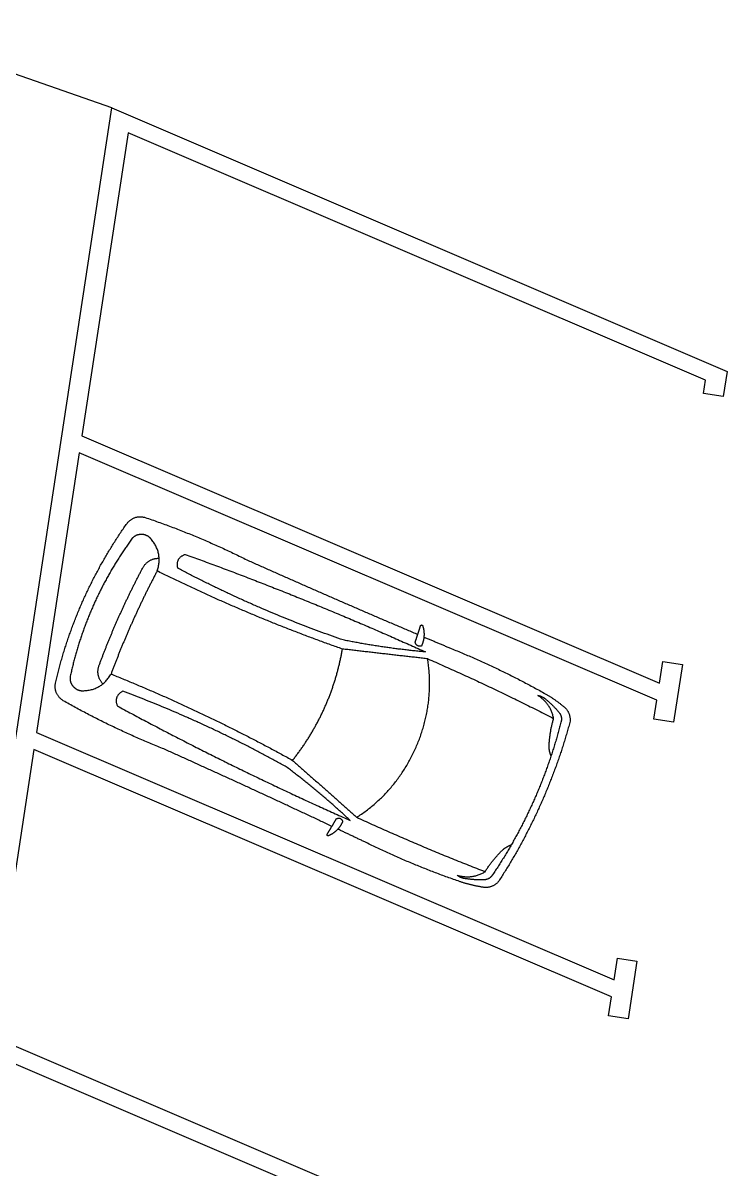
# Model space of a CAD drawing. Header units: metres. Extents: x -17 to 580, y -130 to 19.
# Drawn here: x 130.38 to 136.04, y -47.97 to -38.76 of the extents above; entities that cross this region are included whole.
import ezdxf

# ---------------------------------------------------------------- set-up
doc = ezdxf.new("R2010")
doc.units = ezdxf.units.M
doc.linetypes.add('Style Grey Lines_2', pattern=[0])
doc.linetypes.add('Thin Grey Page Lines', pattern=[0])
doc.layers.add('Furniture', color=7, linetype='Continuous', true_color=0x7a8bf7)
doc.layers.add('Imported blocks', color=7, linetype='Continuous', true_color=0x7a8bf7)

# ---------------------------------------------------------------- blocks, each defined once
blk = doc.blocks.new('Parking A')
at = {"layer": 'Imported blocks', "linetype": 'Thin Grey Page Lines'}
for points in [[(-2.5412, 1.1261), (-1.0491, 10.8972)], [(-1.0491, 10.8972), (3.8959, 8.7799)], [(-0.9181, 10.6964), (-1.2898, 8.2624)], [(3.7235, 8.709), (-0.9181, 10.6964)], [(3.8959, 8.7799), (3.8651, 8.5782)], [(3.7072, 8.6023), (3.7235, 8.709)], [(3.8651, 8.5782), (3.7072, 8.6023)], [(-1.2898, 8.2624), (3.3518, 6.275)], [(-1.3105, 8.1266), (-1.6538, 5.8787)], [(3.331, 6.1392), (-1.3105, 8.1266)], [(3.3518, 6.275), (3.3786, 6.4505)], [(3.3786, 6.4505), (3.5367, 6.4264)], [(3.5367, 6.4264), (3.4656, 5.9618)], [(3.3076, 5.9859), (3.331, 6.1392)], [(3.4656, 5.9618), (3.3076, 5.9859)], [(-1.6538, 5.8787), (2.9878, 3.8914)], [(-1.6745, 5.743), (-2.0253, 3.4456)], [(2.967, 3.7556), (-1.6745, 5.743)], [(2.9878, 3.8914), (3.0146, 4.0669)], [(3.0146, 4.0669), (3.1715, 4.0429)], [(3.1715, 4.0429), (3.1016, 3.5781)], [(2.9436, 3.6023), (2.967, 3.7556)], [(3.1016, 3.5781), (2.9436, 3.6023)], [(-2.0253, 3.4456), (2.6162, 1.4582)], [(2.5955, 1.3225), (-2.0461, 3.3098)]]:
    blk.add_lwpolyline(points, dxfattribs=at)
at = {"layer": 'Imported blocks'}
for points in [[(-1.2766, 6.9451), (-1.1315, 7.2691), (-0.9262, 7.5587)], [(-0.9262, 7.5587), (-0.8682, 7.6297), (-0.7799, 7.6061)], [(-0.7799, 7.6061), (-0.3597, 7.4642), (0.0368, 7.2658)], [(-0.8038, 7.4695), (-0.8504, 7.4729), (-0.8836, 7.4399)], [(-0.7293, 7.4288), (-0.7573, 7.4662), (-0.8038, 7.4695)], [(-0.8836, 7.4399), (-1.0667, 7.1903), (-1.1933, 6.9078)], [(-0.6841, 7.1766), (-0.6369, 7.3154), (-0.7293, 7.4288)], [(-0.7998, 7.2012), (-0.7574, 7.2774), (-0.6705, 7.2785)], [(-0.5177, 7.1981), (-0.5381, 7.2802), (-0.459, 7.31)], [(-0.459, 7.31), (0.5221, 6.9557), (1.4726, 6.526)], [(-0.9882, 6.8159), (-0.9005, 7.0117), (-0.7998, 7.2012)], [(0.81, 6.6224), (0.1242, 6.8596), (-0.5177, 7.1981)], [(0.0368, 7.2658), (0.7208, 6.9599), (1.4105, 6.6671)], [(-0.6841, 7.1766), (-0.79, 6.9758), (-0.8828, 6.7687)], [(0.8048, 6.5495), (0.0411, 6.8174), (-0.6841, 7.1766)], [(-1.5012, 6.2751), (-1.4217, 6.6211), (-1.2766, 6.9451)], [(-1.1933, 6.9078), (-1.3198, 6.6253), (-1.3842, 6.3224)], [(-1.1503, 6.4188), (-1.0759, 6.6201), (-0.9882, 6.8159)], [(-0.8828, 6.7687), (-0.9756, 6.5616), (-1.0548, 6.3489)], [(1.4105, 6.6671), (1.4218, 6.7016), (1.4326, 6.7363)], [(1.4326, 6.7363), (1.4345, 6.7426), (1.441, 6.7426)], [(1.441, 6.7426), (1.4476, 6.7427), (1.4496, 6.7365)], [(1.4496, 6.7365), (1.4639, 6.6925), (1.4595, 6.6463)], [(1.3893, 6.6044), (1.4001, 6.6357), (1.4105, 6.6671)], [(1.4595, 6.6463), (1.4559, 6.6084), (1.4399, 6.5738)], [(1.4595, 6.6463), (1.5694, 6.5997), (1.6795, 6.5535)], [(0.6611, 6.0772), (0.7627, 6.3041), (0.8048, 6.5495)], [(1.49, 6.4708), (1.1473, 6.5091), (0.8048, 6.5495)], [(1.4726, 6.526), (1.1386, 6.5561), (0.81, 6.6224)], [(1.4399, 6.5738), (1.4009, 6.5645), (1.3893, 6.6044)], [(1.6795, 6.5535), (2.0634, 6.3983), (2.4248, 6.1962)], [(1.3915, 5.75), (1.5465, 6.0961), (1.49, 6.4708)], [(1.49, 6.4708), (2.0038, 6.2477), (2.502, 5.9916)], [(-1.1219, 6.2708), (-1.1789, 6.3364), (-1.1503, 6.4188)], [(-1.4391, 6.1344), (-1.5155, 6.1846), (-1.5012, 6.2751)], [(-1.3842, 6.3224), (-1.3867, 6.2757), (-1.3532, 6.2432)], [(-1.2731, 6.2147), (-1.127, 6.2212), (-1.0548, 6.3489)], [(-1.0548, 6.3489), (-0.304, 6.0469), (0.4043, 5.6554)], [(-1.3532, 6.2432), (-1.3197, 6.2107), (-1.2731, 6.2147)], [(-0.9601, 6.2104), (-1.0349, 6.1709), (-1.0045, 6.0921)], [(0.3534, 5.6031), (-0.2802, 5.9568), (-0.9601, 6.2104)], [(2.502, 5.9916), (2.4784, 6.1124), (2.3739, 6.1768)], [(2.3739, 6.1768), (2.4063, 6.1722), (2.4318, 6.1518)], [(2.4248, 6.1962), (2.5022, 6.1531), (2.5708, 6.0971)], [(-0.6414, 5.7515), (-1.0535, 5.9154), (-1.4391, 6.1344)], [(-1.0045, 6.0921), (-0.0869, 5.5959), (0.8665, 5.1728)], [(0.4043, 5.6554), (0.5594, 5.8502), (0.6611, 6.0772)], [(2.4318, 6.1518), (2.4968, 6.0999), (2.5495, 6.0356)], [(2.5708, 6.0971), (2.6374, 6.0513), (2.6348, 5.9702)], [(2.4658, 5.7712), (2.4704, 5.8836), (2.502, 5.9916)], [(2.5495, 6.0356), (2.5732, 6.0012), (2.5605, 5.9614)], [(2.5605, 5.9614), (2.4774, 5.6339), (2.3393, 5.3254)], [(2.6348, 5.9702), (2.5421, 5.6256), (2.3962, 5.2999)], [(0.7198, 5.1252), (0.0422, 5.4449), (-0.6414, 5.7515)], [(0.9193, 5.1966), (1.2364, 5.4039), (1.3915, 5.75)], [(2.4816, 5.6905), (2.465, 5.7291), (2.4658, 5.7712)], [(0.4043, 5.6554), (0.6625, 5.4268), (0.9193, 5.1966)], [(0.8665, 5.1728), (0.6216, 5.402), (0.3534, 5.6031)], [(2.3393, 5.3254), (2.2011, 5.017), (2.012, 4.737)], [(2.3962, 5.2999), (2.2503, 4.9742), (2.0549, 4.6757)], [(0.7524, 5.1828), (0.7364, 5.1539), (0.7198, 5.1252)], [(0.809, 5.1653), (0.79, 5.2007), (0.7524, 5.1828)], [(0.7679, 5.1025), (0.7938, 5.1304), (0.809, 5.1653)], [(1.9505, 4.7605), (1.4278, 4.9617), (0.9193, 5.1966)], [(0.6829, 5.0626), (0.7016, 5.0937), (0.7198, 5.1252)], [(0.7679, 5.1025), (0.7364, 5.0685), (0.6941, 5.0498)], [(0.9837, 5.0001), (0.8759, 5.0515), (0.7679, 5.1025)], [(0.6838, 5.0521), (0.6795, 5.057), (0.6829, 5.0626)], [(0.6941, 5.0498), (0.6881, 5.0472), (0.6838, 5.0521)], [(1.7465, 4.6819), (1.3551, 4.817), (0.9837, 5.0001)], [(2.0909, 4.9343), (2.1218, 4.9629), (2.1617, 4.9762)], [(1.9505, 4.7605), (2.0101, 4.856), (2.0909, 4.9343)], [(1.7271, 4.7327), (1.8447, 4.6977), (1.9505, 4.7605)], [(1.7843, 4.7062), (1.7521, 4.7117), (1.7271, 4.7327)], [(1.9494, 4.6958), (1.8663, 4.6923), (1.7843, 4.7062)], [(2.012, 4.737), (1.9907, 4.701), (1.9494, 4.6958)], [(1.9177, 4.639), (1.8302, 4.6529), (1.7465, 4.6819)], [(2.0549, 4.6757), (1.9962, 4.6197), (1.9177, 4.639)]]:
    blk.add_open_spline(points, degree=2, dxfattribs=at)

msp = doc.modelspace()

# ---------------------------------------------------------------- linework, layer by layer
at = {"layer": 'Furniture', "linetype": 'Style Grey Lines_2'}
msp.add_lwpolyline([(131.0962327, -39.4446055), (129.1389844, -38.762918)], dxfattribs=at)

# ---------------------------------------------------------------- block references
at = {"layer": 'Furniture'}
msp.add_blockref('Parking A', (132.145292, -50.3417622), dxfattribs=at)

doc.saveas('drawing.dxf')
